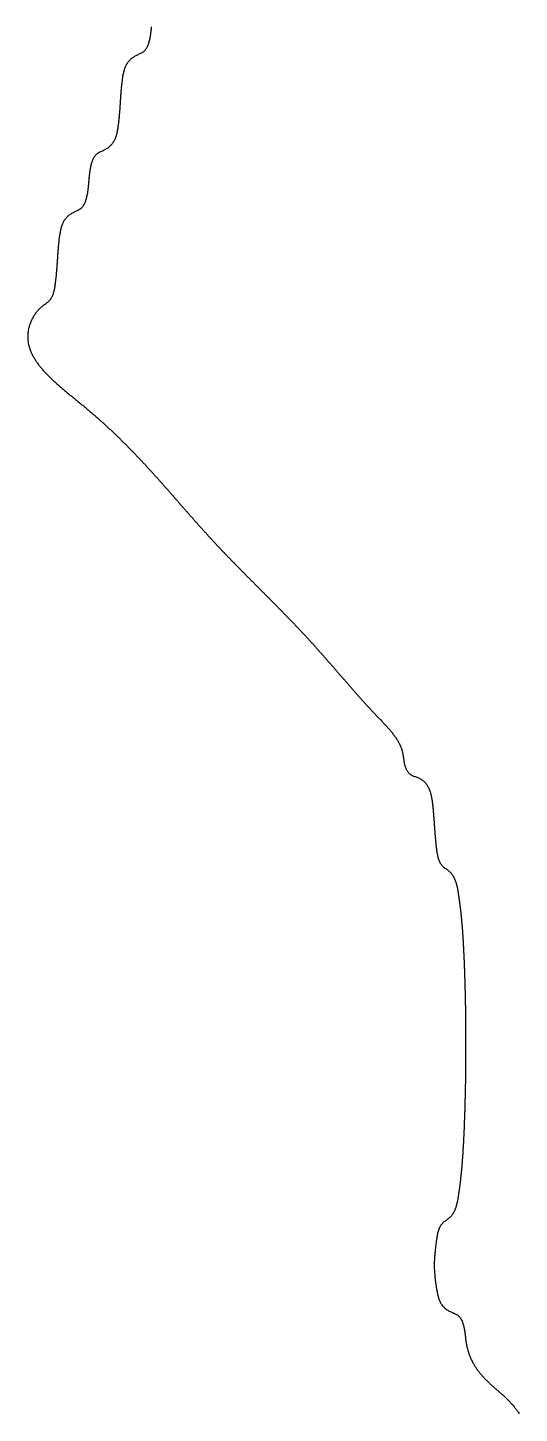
# Model space of a CAD drawing. Extents: x 40 to 225, y 4 to 261.
# Drawn here: x 154.85 to 165.89, y 194.92 to 226.06 of the extents above; entities that cross this region are included whole.
import ezdxf

# ---------------------------------------------------------------- set-up
doc = ezdxf.new("R2010")
doc.units = 0
doc.layers.get('0').update_dxf_attribs({"linetype": 'CONTINUOUS'})

msp = doc.modelspace()

# ---------------------------------------------------------------- linework, layer by layer
at = {"color": 7}
msp.add_polyline3d([(157.627, 226.074, 0), (157.625, 226.055, 0), (157.623, 226.035, 0), (157.621, 226.016, 0), (157.619, 225.997, 0), (157.617, 225.977, 0), (157.615, 225.958, 0), (157.612, 225.938, 0), (157.61, 225.919, 0), (157.607, 225.899, 0), (157.604, 225.88, 0), (157.601, 225.86, 0), (157.597, 225.84, 0), (157.593, 225.82, 0), (157.589, 225.801, 0), (157.584, 225.781, 0), (157.58, 225.761, 0), (157.574, 225.741, 0), (157.569, 225.721, 0), (157.563, 225.701, 0), (157.556, 225.682, 0), (157.549, 225.662, 0), (157.541, 225.643, 0), (157.533, 225.625, 0), (157.523, 225.607, 0), (157.514, 225.59, 0), (157.503, 225.574, 0), (157.491, 225.558, 0), (157.479, 225.544, 0), (157.466, 225.53, 0), (157.452, 225.518, 0), (157.436, 225.506, 0), (157.42, 225.496, 0), (157.404, 225.486, 0), (157.386, 225.477, 0), (157.369, 225.468, 0), (157.35, 225.459, 0), (157.332, 225.451, 0), (157.314, 225.442, 0), (157.296, 225.434, 0), (157.278, 225.424, 0), (157.26, 225.415, 0), (157.242, 225.405, 0), (157.225, 225.394, 0), (157.209, 225.383, 0), (157.193, 225.371, 0), (157.177, 225.358, 0), (157.162, 225.346, 0), (157.148, 225.332, 0), (157.134, 225.318, 0), (157.121, 225.304, 0), (157.108, 225.289, 0), (157.096, 225.274, 0), (157.085, 225.258, 0), (157.075, 225.241, 0), (157.065, 225.224, 0), (157.056, 225.207, 0), (157.048, 225.19, 0), (157.04, 225.172, 0), (157.033, 225.153, 0), (157.026, 225.135, 0), (157.02, 225.116, 0), (157.014, 225.097, 0), (157.008, 225.078, 0), (157.003, 225.058, 0), (156.999, 225.039, 0), (156.994, 225.019, 0), (156.99, 224.999, 0), (156.987, 224.979, 0), (156.983, 224.959, 0), (156.98, 224.939, 0), (156.977, 224.919, 0), (156.974, 224.898, 0), (156.971, 224.878, 0), (156.969, 224.858, 0), (156.966, 224.839, 0), (156.964, 224.819, 0), (156.961, 224.799, 0), (156.959, 224.779, 0), (156.957, 224.759, 0), (156.955, 224.739, 0), (156.953, 224.72, 0), (156.951, 224.7, 0), (156.949, 224.68, 0), (156.947, 224.661, 0), (156.945, 224.641, 0), (156.944, 224.622, 0), (156.942, 224.602, 0), (156.941, 224.583, 0), (156.939, 224.563, 0), (156.938, 224.544, 0), (156.936, 224.524, 0), (156.935, 224.505, 0), (156.934, 224.485, 0), (156.932, 224.466, 0), (156.931, 224.447, 0), (156.93, 224.427, 0), (156.929, 224.408, 0), (156.927, 224.388, 0), (156.926, 224.369, 0), (156.925, 224.35, 0), (156.924, 224.33, 0), (156.922, 224.311, 0), (156.921, 224.291, 0), (156.92, 224.272, 0), (156.918, 224.252, 0), (156.917, 224.233, 0), (156.916, 224.214, 0), (156.914, 224.194, 0), (156.913, 224.175, 0), (156.912, 224.155, 0), (156.91, 224.136, 0), (156.908, 224.116, 0), (156.907, 224.097, 0), (156.905, 224.077, 0), (156.903, 224.057, 0), (156.902, 224.038, 0), (156.9, 224.018, 0), (156.898, 223.998, 0), (156.896, 223.979, 0), (156.893, 223.959, 0), (156.891, 223.939, 0), (156.889, 223.919, 0), (156.886, 223.899, 0), (156.884, 223.879, 0), (156.881, 223.86, 0), (156.878, 223.839, 0), (156.876, 223.819, 0), (156.872, 223.799, 0), (156.869, 223.779, 0), (156.866, 223.759, 0), (156.862, 223.739, 0), (156.858, 223.719, 0), (156.854, 223.699, 0), (156.85, 223.68, 0), (156.845, 223.66, 0), (156.839, 223.641, 0), (156.834, 223.622, 0), (156.828, 223.603, 0), (156.821, 223.584, 0), (156.814, 223.566, 0), (156.806, 223.548, 0), (156.798, 223.53, 0), (156.789, 223.513, 0), (156.779, 223.496, 0), (156.769, 223.479, 0), (156.758, 223.463, 0), (156.747, 223.448, 0), (156.734, 223.433, 0), (156.721, 223.418, 0), (156.707, 223.404, 0), (156.693, 223.391, 0), (156.678, 223.378, 0), (156.663, 223.365, 0), (156.647, 223.353, 0), (156.63, 223.342, 0), (156.613, 223.331, 0), (156.596, 223.321, 0), (156.578, 223.311, 0), (156.56, 223.302, 0), (156.542, 223.293, 0), (156.524, 223.284, 0), (156.506, 223.276, 0), (156.487, 223.268, 0), (156.47, 223.259, 0), (156.452, 223.25, 0), (156.435, 223.24, 0), (156.419, 223.23, 0), (156.404, 223.218, 0), (156.389, 223.206, 0), (156.376, 223.193, 0), (156.363, 223.178, 0), (156.351, 223.163, 0), (156.341, 223.147, 0), (156.331, 223.13, 0), (156.321, 223.112, 0), (156.313, 223.094, 0), (156.305, 223.075, 0), (156.297, 223.056, 0), (156.291, 223.037, 0), (156.284, 223.017, 0), (156.279, 222.997, 0), (156.273, 222.977, 0), (156.268, 222.957, 0), (156.264, 222.937, 0), (156.26, 222.917, 0), (156.256, 222.898, 0), (156.252, 222.878, 0), (156.249, 222.858, 0), (156.246, 222.839, 0), (156.243, 222.819, 0), (156.24, 222.8, 0), (156.237, 222.78, 0), (156.235, 222.761, 0), (156.233, 222.741, 0), (156.231, 222.722, 0), (156.229, 222.702, 0), (156.227, 222.683, 0), (156.226, 222.664, 0), (156.224, 222.645, 0), (156.222, 222.625, 0), (156.221, 222.606, 0), (156.219, 222.587, 0), (156.217, 222.567, 0), (156.216, 222.548, 0), (156.214, 222.529, 0), (156.212, 222.509, 0), (156.21, 222.49, 0), (156.208, 222.471, 0), (156.206, 222.451, 0), (156.204, 222.432, 0), (156.202, 222.412, 0), (156.199, 222.393, 0), (156.196, 222.373, 0), (156.193, 222.354, 0), (156.19, 222.334, 0), (156.186, 222.314, 0), (156.182, 222.295, 0), (156.178, 222.275, 0), (156.174, 222.255, 0), (156.169, 222.235, 0), (156.164, 222.215, 0), (156.158, 222.195, 0), (156.152, 222.175, 0), (156.146, 222.156, 0), (156.138, 222.136, 0), (156.131, 222.118, 0), (156.122, 222.099, 0), (156.113, 222.081, 0), (156.103, 222.064, 0), (156.093, 222.048, 0), (156.081, 222.032, 0), (156.069, 222.017, 0), (156.056, 222.004, 0), (156.042, 221.991, 0), (156.027, 221.979, 0), (156.011, 221.969, 0), (155.994, 221.959, 0), (155.977, 221.95, 0), (155.959, 221.941, 0), (155.941, 221.932, 0), (155.923, 221.924, 0), (155.905, 221.915, 0), (155.886, 221.907, 0), (155.868, 221.898, 0), (155.85, 221.888, 0), (155.833, 221.878, 0), (155.816, 221.867, 0), (155.799, 221.856, 0), (155.783, 221.844, 0), (155.768, 221.832, 0), (155.752, 221.819, 0), (155.738, 221.806, 0), (155.724, 221.792, 0), (155.711, 221.778, 0), (155.698, 221.763, 0), (155.686, 221.747, 0), (155.675, 221.731, 0), (155.665, 221.715, 0), (155.655, 221.698, 0), (155.646, 221.681, 0), (155.637, 221.664, 0), (155.629, 221.646, 0), (155.622, 221.628, 0), (155.615, 221.609, 0), (155.609, 221.59, 0), (155.603, 221.571, 0), (155.598, 221.552, 0), (155.593, 221.532, 0), (155.588, 221.513, 0), (155.584, 221.493, 0), (155.58, 221.473, 0), (155.576, 221.453, 0), (155.572, 221.433, 0), (155.569, 221.413, 0), (155.566, 221.393, 0), (155.563, 221.373, 0), (155.56, 221.353, 0), (155.558, 221.333, 0), (155.555, 221.313, 0), (155.553, 221.293, 0), (155.55, 221.273, 0), (155.548, 221.253, 0), (155.546, 221.233, 0), (155.544, 221.213, 0), (155.542, 221.194, 0), (155.54, 221.174, 0), (155.538, 221.154, 0), (155.536, 221.135, 0), (155.535, 221.115, 0), (155.533, 221.095, 0), (155.531, 221.076, 0), (155.53, 221.056, 0), (155.528, 221.037, 0), (155.527, 221.017, 0), (155.526, 220.998, 0), (155.524, 220.979, 0), (155.523, 220.959, 0), (155.522, 220.94, 0), (155.52, 220.92, 0), (155.519, 220.901, 0), (155.518, 220.882, 0), (155.516, 220.862, 0), (155.515, 220.843, 0), (155.514, 220.824, 0), (155.512, 220.804, 0), (155.511, 220.785, 0), (155.51, 220.766, 0), (155.508, 220.747, 0), (155.507, 220.727, 0), (155.506, 220.708, 0), (155.504, 220.689, 0), (155.503, 220.669, 0), (155.501, 220.65, 0), (155.5, 220.631, 0), (155.498, 220.611, 0), (155.496, 220.592, 0), (155.495, 220.572, 0), (155.493, 220.553, 0), (155.491, 220.533, 0), (155.489, 220.514, 0), (155.488, 220.494, 0), (155.486, 220.474, 0), (155.484, 220.454, 0), (155.482, 220.435, 0), (155.479, 220.415, 0), (155.477, 220.395, 0), (155.475, 220.375, 0), (155.472, 220.354, 0), (155.47, 220.334, 0), (155.467, 220.314, 0), (155.465, 220.293, 0), (155.462, 220.273, 0), (155.459, 220.252, 0), (155.456, 220.232, 0), (155.453, 220.211, 0), (155.449, 220.191, 0), (155.445, 220.171, 0), (155.441, 220.151, 0), (155.436, 220.131, 0), (155.431, 220.111, 0), (155.426, 220.092, 0), (155.42, 220.073, 0), (155.413, 220.054, 0), (155.406, 220.036, 0), (155.398, 220.018, 0), (155.39, 220, 0), (155.381, 219.984, 0), (155.371, 219.967, 0), (155.36, 219.951, 0), (155.349, 219.936, 0), (155.336, 219.922, 0), (155.323, 219.908, 0), (155.309, 219.895, 0), (155.295, 219.882, 0), (155.28, 219.87, 0), (155.264, 219.858, 0), (155.248, 219.846, 0), (155.232, 219.834, 0), (155.216, 219.822, 0), (155.2, 219.81, 0), (155.184, 219.798, 0), (155.168, 219.786, 0), (155.153, 219.773, 0), (155.137, 219.759, 0), (155.122, 219.745, 0), (155.108, 219.731, 0), (155.094, 219.717, 0), (155.08, 219.702, 0), (155.067, 219.686, 0), (155.054, 219.671, 0), (155.041, 219.655, 0), (155.029, 219.638, 0), (155.017, 219.622, 0), (155.005, 219.605, 0), (154.994, 219.588, 0), (154.983, 219.571, 0), (154.973, 219.553, 0), (154.963, 219.535, 0), (154.954, 219.517, 0), (154.945, 219.499, 0), (154.936, 219.481, 0), (154.928, 219.462, 0), (154.92, 219.444, 0), (154.912, 219.425, 0), (154.905, 219.407, 0), (154.898, 219.388, 0), (154.892, 219.369, 0), (154.886, 219.35, 0), (154.881, 219.331, 0), (154.876, 219.312, 0), (154.872, 219.294, 0), (154.868, 219.275, 0), (154.864, 219.256, 0), (154.861, 219.237, 0), (154.858, 219.219, 0), (154.856, 219.2, 0), (154.854, 219.182, 0), (154.853, 219.163, 0), (154.852, 219.145, 0), (154.851, 219.127, 0), (154.851, 219.109, 0), (154.851, 219.091, 0), (154.852, 219.073, 0), (154.853, 219.055, 0), (154.855, 219.037, 0), (154.857, 219.019, 0), (154.859, 219.001, 0), (154.861, 218.984, 0), (154.864, 218.966, 0), (154.868, 218.949, 0), (154.872, 218.931, 0), (154.876, 218.914, 0), (154.88, 218.896, 0), (154.885, 218.879, 0), (154.89, 218.862, 0), (154.896, 218.845, 0), (154.902, 218.828, 0), (154.908, 218.811, 0), (154.915, 218.794, 0), (154.921, 218.777, 0), (154.929, 218.76, 0), (154.936, 218.743, 0), (154.944, 218.726, 0), (154.952, 218.71, 0), (154.961, 218.693, 0), (154.969, 218.677, 0), (154.978, 218.66, 0), (154.988, 218.644, 0), (154.997, 218.627, 0), (155.007, 218.611, 0), (155.017, 218.595, 0), (155.028, 218.578, 0), (155.038, 218.562, 0), (155.049, 218.546, 0), (155.06, 218.53, 0), (155.072, 218.514, 0), (155.083, 218.498, 0), (155.095, 218.482, 0), (155.108, 218.466, 0), (155.12, 218.45, 0), (155.133, 218.434, 0), (155.145, 218.419, 0), (155.158, 218.403, 0), (155.172, 218.387, 0), (155.185, 218.372, 0), (155.199, 218.356, 0), (155.213, 218.34, 0), (155.227, 218.325, 0), (155.241, 218.309, 0), (155.255, 218.294, 0), (155.27, 218.279, 0), (155.285, 218.263, 0), (155.3, 218.248, 0), (155.315, 218.233, 0), (155.33, 218.217, 0), (155.345, 218.202, 0), (155.361, 218.187, 0), (155.377, 218.172, 0), (155.393, 218.157, 0), (155.409, 218.141, 0), (155.425, 218.126, 0), (155.441, 218.111, 0), (155.457, 218.096, 0), (155.474, 218.081, 0), (155.49, 218.066, 0), (155.507, 218.051, 0), (155.524, 218.037, 0), (155.541, 218.022, 0), (155.558, 218.007, 0), (155.575, 217.992, 0), (155.592, 217.977, 0), (155.609, 217.962, 0), (155.626, 217.948, 0), (155.644, 217.933, 0), (155.661, 217.918, 0), (155.679, 217.904, 0), (155.696, 217.889, 0), (155.714, 217.874, 0), (155.731, 217.86, 0), (155.749, 217.845, 0), (155.767, 217.83, 0), (155.785, 217.816, 0), (155.802, 217.801, 0), (155.82, 217.787, 0), (155.838, 217.772, 0), (155.856, 217.758, 0), (155.873, 217.743, 0), (155.891, 217.729, 0), (155.909, 217.714, 0), (155.927, 217.7, 0), (155.945, 217.685, 0), (155.962, 217.671, 0), (155.98, 217.656, 0), (155.998, 217.642, 0), (156.016, 217.627, 0), (156.033, 217.613, 0), (156.051, 217.598, 0), (156.068, 217.584, 0), (156.086, 217.57, 0), (156.103, 217.555, 0), (156.121, 217.541, 0), (156.138, 217.526, 0), (156.155, 217.512, 0), (156.172, 217.497, 0), (156.189, 217.483, 0), (156.207, 217.469, 0), (156.224, 217.454, 0), (156.24, 217.44, 0), (156.257, 217.425, 0), (156.274, 217.411, 0), (156.291, 217.397, 0), (156.308, 217.382, 0), (156.324, 217.368, 0), (156.341, 217.353, 0), (156.357, 217.339, 0), (156.374, 217.325, 0), (156.39, 217.31, 0), (156.407, 217.296, 0), (156.423, 217.281, 0), (156.439, 217.267, 0), (156.455, 217.253, 0), (156.471, 217.238, 0), (156.487, 217.224, 0), (156.503, 217.21, 0), (156.519, 217.195, 0), (156.535, 217.181, 0), (156.551, 217.166, 0), (156.567, 217.152, 0), (156.583, 217.138, 0), (156.598, 217.123, 0), (156.614, 217.109, 0), (156.63, 217.095, 0), (156.645, 217.08, 0), (156.661, 217.066, 0), (156.676, 217.052, 0), (156.691, 217.037, 0), (156.707, 217.023, 0), (156.722, 217.009, 0), (156.737, 216.994, 0), (156.752, 216.98, 0), (156.767, 216.965, 0), (156.783, 216.951, 0), (156.798, 216.937, 0), (156.813, 216.922, 0), (156.827, 216.908, 0), (156.842, 216.894, 0), (156.857, 216.879, 0), (156.872, 216.865, 0), (156.887, 216.851, 0), (156.902, 216.836, 0), (156.916, 216.822, 0), (156.931, 216.808, 0), (156.945, 216.794, 0), (156.96, 216.779, 0), (156.974, 216.765, 0), (156.989, 216.751, 0), (157.003, 216.736, 0), (157.018, 216.722, 0), (157.032, 216.708, 0), (157.046, 216.693, 0), (157.061, 216.679, 0), (157.075, 216.665, 0), (157.089, 216.65, 0), (157.103, 216.636, 0), (157.117, 216.622, 0), (157.131, 216.608, 0), (157.145, 216.593, 0), (157.159, 216.579, 0), (157.173, 216.565, 0), (157.187, 216.55, 0), (157.201, 216.536, 0), (157.215, 216.522, 0), (157.229, 216.508, 0), (157.242, 216.493, 0), (157.256, 216.479, 0), (157.27, 216.465, 0), (157.284, 216.45, 0), (157.297, 216.436, 0), (157.311, 216.422, 0), (157.324, 216.408, 0), (157.338, 216.393, 0), (157.351, 216.379, 0), (157.365, 216.365, 0), (157.378, 216.351, 0), (157.392, 216.336, 0), (157.405, 216.322, 0), (157.418, 216.308, 0), (157.432, 216.294, 0), (157.445, 216.279, 0), (157.458, 216.265, 0), (157.472, 216.251, 0), (157.485, 216.237, 0), (157.498, 216.222, 0), (157.511, 216.208, 0), (157.524, 216.194, 0), (157.537, 216.18, 0), (157.551, 216.165, 0), (157.564, 216.151, 0), (157.577, 216.137, 0), (157.59, 216.123, 0), (157.603, 216.108, 0), (157.616, 216.094, 0), (157.629, 216.08, 0), (157.642, 216.066, 0), (157.654, 216.052, 0), (157.667, 216.037, 0), (157.68, 216.023, 0), (157.693, 216.009, 0), (157.706, 215.995, 0), (157.719, 215.98, 0), (157.731, 215.966, 0), (157.744, 215.952, 0), (157.757, 215.938, 0), (157.77, 215.924, 0), (157.782, 215.909, 0), (157.795, 215.895, 0), (157.808, 215.881, 0), (157.82, 215.867, 0), (157.833, 215.853, 0), (157.846, 215.838, 0), (157.858, 215.824, 0), (157.871, 215.81, 0), (157.883, 215.796, 0), (157.896, 215.782, 0), (157.909, 215.767, 0), (157.921, 215.753, 0), (157.934, 215.739, 0), (157.946, 215.725, 0), (157.959, 215.711, 0), (157.971, 215.697, 0), (157.984, 215.682, 0), (157.996, 215.668, 0), (158.009, 215.654, 0), (158.021, 215.64, 0), (158.033, 215.626, 0), (158.046, 215.611, 0), (158.058, 215.597, 0), (158.071, 215.583, 0), (158.083, 215.569, 0), (158.096, 215.555, 0), (158.108, 215.541, 0), (158.12, 215.527, 0), (158.133, 215.512, 0), (158.145, 215.498, 0), (158.157, 215.484, 0), (158.17, 215.47, 0), (158.182, 215.456, 0), (158.195, 215.442, 0), (158.207, 215.427, 0), (158.219, 215.413, 0), (158.232, 215.399, 0), (158.244, 215.385, 0), (158.256, 215.371, 0), (158.269, 215.357, 0), (158.281, 215.343, 0), (158.293, 215.328, 0), (158.306, 215.314, 0), (158.318, 215.3, 0), (158.33, 215.286, 0), (158.343, 215.272, 0), (158.355, 215.258, 0), (158.367, 215.244, 0), (158.38, 215.23, 0), (158.392, 215.215, 0), (158.404, 215.201, 0), (158.417, 215.187, 0), (158.429, 215.173, 0), (158.442, 215.159, 0), (158.454, 215.145, 0), (158.466, 215.131, 0), (158.479, 215.117, 0), (158.491, 215.102, 0), (158.503, 215.088, 0), (158.516, 215.074, 0), (158.528, 215.06, 0), (158.541, 215.046, 0), (158.553, 215.032, 0), (158.565, 215.018, 0), (158.578, 215.004, 0), (158.59, 214.99, 0), (158.603, 214.976, 0), (158.615, 214.961, 0), (158.628, 214.947, 0), (158.64, 214.933, 0), (158.653, 214.919, 0), (158.665, 214.905, 0), (158.678, 214.891, 0), (158.69, 214.877, 0), (158.703, 214.863, 0), (158.715, 214.849, 0), (158.728, 214.835, 0), (158.741, 214.821, 0), (158.753, 214.807, 0), (158.766, 214.792, 0), (158.778, 214.778, 0), (158.791, 214.764, 0), (158.804, 214.75, 0), (158.816, 214.736, 0), (158.829, 214.722, 0), (158.842, 214.708, 0), (158.855, 214.694, 0), (158.867, 214.68, 0), (158.88, 214.666, 0), (158.893, 214.652, 0), (158.906, 214.638, 0), (158.918, 214.624, 0), (158.931, 214.61, 0), (158.944, 214.596, 0), (158.957, 214.581, 0), (158.97, 214.567, 0), (158.983, 214.553, 0), (158.996, 214.539, 0), (159.009, 214.525, 0), (159.022, 214.511, 0), (159.035, 214.497, 0), (159.048, 214.483, 0), (159.061, 214.469, 0), (159.074, 214.455, 0), (159.087, 214.441, 0), (159.1, 214.427, 0), (159.114, 214.413, 0), (159.127, 214.399, 0), (159.14, 214.385, 0), (159.153, 214.371, 0), (159.166, 214.357, 0), (159.18, 214.343, 0), (159.193, 214.329, 0), (159.206, 214.315, 0), (159.22, 214.301, 0), (159.233, 214.287, 0), (159.246, 214.273, 0), (159.26, 214.259, 0), (159.273, 214.245, 0), (159.287, 214.23, 0), (159.3, 214.216, 0), (159.314, 214.202, 0), (159.327, 214.188, 0), (159.341, 214.174, 0), (159.354, 214.16, 0), (159.368, 214.146, 0), (159.381, 214.132, 0), (159.395, 214.118, 0), (159.408, 214.104, 0), (159.422, 214.09, 0), (159.436, 214.076, 0), (159.449, 214.062, 0), (159.463, 214.048, 0), (159.477, 214.034, 0), (159.49, 214.02, 0), (159.504, 214.006, 0), (159.518, 213.992, 0), (159.531, 213.978, 0), (159.545, 213.964, 0), (159.559, 213.95, 0), (159.573, 213.936, 0), (159.586, 213.922, 0), (159.6, 213.908, 0), (159.614, 213.894, 0), (159.628, 213.88, 0), (159.642, 213.866, 0), (159.656, 213.852, 0), (159.669, 213.838, 0), (159.683, 213.824, 0), (159.697, 213.81, 0), (159.711, 213.796, 0), (159.725, 213.782, 0), (159.739, 213.768, 0), (159.753, 213.754, 0), (159.767, 213.74, 0), (159.78, 213.726, 0), (159.794, 213.711, 0), (159.808, 213.697, 0), (159.822, 213.683, 0), (159.836, 213.669, 0), (159.85, 213.655, 0), (159.864, 213.641, 0), (159.878, 213.627, 0), (159.892, 213.613, 0), (159.906, 213.599, 0), (159.92, 213.585, 0), (159.934, 213.571, 0), (159.948, 213.557, 0), (159.962, 213.543, 0), (159.976, 213.529, 0), (159.99, 213.515, 0), (160.004, 213.501, 0), (160.018, 213.487, 0), (160.032, 213.473, 0), (160.046, 213.459, 0), (160.06, 213.444, 0), (160.074, 213.43, 0), (160.088, 213.416, 0), (160.102, 213.402, 0), (160.116, 213.388, 0), (160.13, 213.374, 0), (160.144, 213.36, 0), (160.158, 213.346, 0), (160.172, 213.332, 0), (160.186, 213.318, 0), (160.2, 213.304, 0), (160.214, 213.29, 0), (160.228, 213.275, 0), (160.242, 213.261, 0), (160.256, 213.247, 0), (160.27, 213.233, 0), (160.284, 213.219, 0), (160.298, 213.205, 0), (160.312, 213.191, 0), (160.326, 213.177, 0), (160.34, 213.163, 0), (160.354, 213.148, 0), (160.368, 213.134, 0), (160.382, 213.12, 0), (160.396, 213.106, 0), (160.41, 213.092, 0), (160.424, 213.078, 0), (160.438, 213.064, 0), (160.452, 213.049, 0), (160.466, 213.035, 0), (160.48, 213.021, 0), (160.494, 213.007, 0), (160.508, 212.993, 0), (160.522, 212.979, 0), (160.536, 212.964, 0), (160.55, 212.95, 0), (160.564, 212.936, 0), (160.577, 212.922, 0), (160.591, 212.908, 0), (160.605, 212.894, 0), (160.619, 212.879, 0), (160.633, 212.865, 0), (160.647, 212.851, 0), (160.661, 212.837, 0), (160.674, 212.822, 0), (160.688, 212.808, 0), (160.702, 212.794, 0), (160.716, 212.78, 0), (160.73, 212.766, 0), (160.743, 212.751, 0), (160.757, 212.737, 0), (160.771, 212.723, 0), (160.784, 212.709, 0), (160.798, 212.694, 0), (160.812, 212.68, 0), (160.826, 212.666, 0), (160.839, 212.652, 0), (160.853, 212.637, 0), (160.866, 212.623, 0), (160.88, 212.609, 0), (160.894, 212.594, 0), (160.907, 212.58, 0), (160.921, 212.566, 0), (160.934, 212.552, 0), (160.948, 212.537, 0), (160.961, 212.523, 0), (160.975, 212.509, 0), (160.988, 212.494, 0), (161.002, 212.48, 0), (161.015, 212.466, 0), (161.029, 212.451, 0), (161.042, 212.437, 0), (161.055, 212.423, 0), (161.069, 212.408, 0), (161.082, 212.394, 0), (161.095, 212.379, 0), (161.109, 212.365, 0), (161.122, 212.351, 0), (161.135, 212.336, 0), (161.148, 212.322, 0), (161.162, 212.308, 0), (161.175, 212.293, 0), (161.188, 212.279, 0), (161.201, 212.264, 0), (161.214, 212.25, 0), (161.227, 212.235, 0), (161.24, 212.221, 0), (161.254, 212.207, 0), (161.267, 212.192, 0), (161.28, 212.178, 0), (161.293, 212.163, 0), (161.306, 212.149, 0), (161.319, 212.134, 0), (161.332, 212.12, 0), (161.344, 212.105, 0), (161.357, 212.091, 0), (161.37, 212.076, 0), (161.383, 212.062, 0), (161.396, 212.047, 0), (161.409, 212.033, 0), (161.422, 212.018, 0), (161.435, 212.004, 0), (161.447, 211.989, 0), (161.46, 211.975, 0), (161.473, 211.96, 0), (161.486, 211.946, 0), (161.499, 211.931, 0), (161.511, 211.916, 0), (161.524, 211.902, 0), (161.537, 211.887, 0), (161.55, 211.873, 0), (161.562, 211.858, 0), (161.575, 211.844, 0), (161.588, 211.829, 0), (161.601, 211.814, 0), (161.613, 211.8, 0), (161.626, 211.785, 0), (161.639, 211.771, 0), (161.652, 211.756, 0), (161.664, 211.741, 0), (161.677, 211.727, 0), (161.69, 211.712, 0), (161.702, 211.697, 0), (161.715, 211.683, 0), (161.728, 211.668, 0), (161.741, 211.653, 0), (161.753, 211.639, 0), (161.766, 211.624, 0), (161.779, 211.61, 0), (161.791, 211.595, 0), (161.804, 211.58, 0), (161.817, 211.565, 0), (161.83, 211.551, 0), (161.842, 211.536, 0), (161.855, 211.521, 0), (161.868, 211.507, 0), (161.881, 211.492, 0), (161.893, 211.477, 0), (161.906, 211.463, 0), (161.919, 211.448, 0), (161.932, 211.433, 0), (161.945, 211.418, 0), (161.957, 211.404, 0), (161.97, 211.389, 0), (161.983, 211.374, 0), (161.996, 211.359, 0), (162.009, 211.345, 0), (162.022, 211.33, 0), (162.035, 211.315, 0), (162.047, 211.3, 0), (162.06, 211.286, 0), (162.073, 211.271, 0), (162.086, 211.256, 0), (162.099, 211.241, 0), (162.112, 211.227, 0), (162.125, 211.212, 0), (162.138, 211.197, 0), (162.151, 211.182, 0), (162.164, 211.167, 0), (162.177, 211.153, 0), (162.19, 211.138, 0), (162.204, 211.123, 0), (162.217, 211.108, 0), (162.23, 211.093, 0), (162.243, 211.078, 0), (162.256, 211.064, 0), (162.27, 211.049, 0), (162.283, 211.034, 0), (162.296, 211.019, 0), (162.309, 211.004, 0), (162.323, 210.989, 0), (162.336, 210.975, 0), (162.349, 210.96, 0), (162.363, 210.945, 0), (162.376, 210.93, 0), (162.39, 210.915, 0), (162.403, 210.9, 0), (162.417, 210.885, 0), (162.43, 210.871, 0), (162.444, 210.856, 0), (162.458, 210.841, 0), (162.471, 210.826, 0), (162.485, 210.811, 0), (162.499, 210.796, 0), (162.512, 210.781, 0), (162.526, 210.766, 0), (162.54, 210.751, 0), (162.554, 210.737, 0), (162.568, 210.722, 0), (162.582, 210.707, 0), (162.596, 210.692, 0), (162.61, 210.677, 0), (162.624, 210.662, 0), (162.638, 210.647, 0), (162.652, 210.632, 0), (162.666, 210.617, 0), (162.68, 210.602, 0), (162.694, 210.587, 0), (162.709, 210.572, 0), (162.723, 210.557, 0), (162.737, 210.542, 0), (162.752, 210.527, 0), (162.766, 210.513, 0), (162.78, 210.498, 0), (162.795, 210.482, 0), (162.809, 210.467, 0), (162.823, 210.452, 0), (162.837, 210.437, 0), (162.852, 210.422, 0), (162.866, 210.407, 0), (162.88, 210.392, 0), (162.894, 210.377, 0), (162.908, 210.361, 0), (162.921, 210.346, 0), (162.935, 210.331, 0), (162.949, 210.315, 0), (162.962, 210.3, 0), (162.975, 210.284, 0), (162.989, 210.269, 0), (163.002, 210.253, 0), (163.015, 210.237, 0), (163.027, 210.222, 0), (163.04, 210.206, 0), (163.052, 210.19, 0), (163.064, 210.174, 0), (163.076, 210.158, 0), (163.088, 210.142, 0), (163.099, 210.126, 0), (163.11, 210.109, 0), (163.121, 210.093, 0), (163.132, 210.076, 0), (163.142, 210.06, 0), (163.153, 210.043, 0), (163.163, 210.026, 0), (163.172, 210.01, 0), (163.181, 209.993, 0), (163.19, 209.976, 0), (163.199, 209.958, 0), (163.207, 209.941, 0), (163.215, 209.924, 0), (163.223, 209.906, 0), (163.23, 209.888, 0), (163.237, 209.871, 0), (163.244, 209.853, 0), (163.25, 209.835, 0), (163.256, 209.817, 0), (163.261, 209.798, 0), (163.266, 209.78, 0), (163.271, 209.761, 0), (163.275, 209.743, 0), (163.278, 209.724, 0), (163.282, 209.705, 0), (163.285, 209.686, 0), (163.287, 209.666, 0), (163.29, 209.647, 0), (163.293, 209.628, 0), (163.295, 209.608, 0), (163.298, 209.589, 0), (163.301, 209.569, 0), (163.304, 209.55, 0), (163.308, 209.53, 0), (163.312, 209.51, 0), (163.317, 209.491, 0), (163.322, 209.471, 0), (163.328, 209.452, 0), (163.335, 209.433, 0), (163.343, 209.413, 0), (163.351, 209.395, 0), (163.361, 209.376, 0), (163.371, 209.359, 0), (163.382, 209.342, 0), (163.394, 209.326, 0), (163.406, 209.311, 0), (163.42, 209.297, 0), (163.434, 209.284, 0), (163.45, 209.272, 0), (163.466, 209.262, 0), (163.483, 209.253, 0), (163.501, 209.245, 0), (163.519, 209.238, 0), (163.537, 209.231, 0), (163.556, 209.224, 0), (163.575, 209.218, 0), (163.594, 209.211, 0), (163.613, 209.204, 0), (163.631, 209.196, 0), (163.649, 209.187, 0), (163.667, 209.178, 0), (163.684, 209.167, 0), (163.701, 209.156, 0), (163.717, 209.144, 0), (163.732, 209.132, 0), (163.747, 209.119, 0), (163.761, 209.105, 0), (163.775, 209.09, 0), (163.788, 209.076, 0), (163.8, 209.06, 0), (163.812, 209.044, 0), (163.823, 209.028, 0), (163.833, 209.011, 0), (163.843, 208.994, 0), (163.852, 208.977, 0), (163.86, 208.959, 0), (163.868, 208.941, 0), (163.875, 208.923, 0), (163.882, 208.904, 0), (163.888, 208.885, 0), (163.894, 208.866, 0), (163.899, 208.847, 0), (163.904, 208.828, 0), (163.909, 208.808, 0), (163.913, 208.789, 0), (163.917, 208.769, 0), (163.921, 208.749, 0), (163.924, 208.729, 0), (163.928, 208.709, 0), (163.931, 208.689, 0), (163.934, 208.669, 0), (163.936, 208.649, 0), (163.939, 208.629, 0), (163.942, 208.609, 0), (163.944, 208.59, 0), (163.946, 208.57, 0), (163.949, 208.55, 0), (163.951, 208.53, 0), (163.953, 208.51, 0), (163.955, 208.491, 0), (163.957, 208.471, 0), (163.958, 208.451, 0), (163.96, 208.432, 0), (163.962, 208.412, 0), (163.963, 208.392, 0), (163.965, 208.373, 0), (163.967, 208.353, 0), (163.968, 208.334, 0), (163.969, 208.314, 0), (163.971, 208.295, 0), (163.972, 208.275, 0), (163.974, 208.256, 0), (163.975, 208.236, 0), (163.976, 208.217, 0), (163.977, 208.198, 0), (163.979, 208.178, 0), (163.98, 208.159, 0), (163.981, 208.14, 0), (163.983, 208.12, 0), (163.984, 208.101, 0), (163.985, 208.082, 0), (163.987, 208.062, 0), (163.988, 208.043, 0), (163.99, 208.024, 0), (163.991, 208.005, 0), (163.993, 207.985, 0), (163.994, 207.966, 0), (163.996, 207.947, 0), (163.997, 207.927, 0), (163.999, 207.908, 0), (164.001, 207.888, 0), (164.002, 207.869, 0), (164.004, 207.849, 0), (164.006, 207.83, 0), (164.008, 207.81, 0), (164.01, 207.791, 0), (164.012, 207.771, 0), (164.014, 207.751, 0), (164.016, 207.731, 0), (164.018, 207.711, 0), (164.02, 207.691, 0), (164.022, 207.671, 0), (164.024, 207.651, 0), (164.027, 207.631, 0), (164.029, 207.61, 0), (164.032, 207.59, 0), (164.034, 207.569, 0), (164.037, 207.549, 0), (164.04, 207.528, 0), (164.043, 207.508, 0), (164.047, 207.487, 0), (164.051, 207.467, 0), (164.055, 207.447, 0), (164.059, 207.427, 0), (164.064, 207.407, 0), (164.07, 207.388, 0), (164.076, 207.369, 0), (164.083, 207.35, 0), (164.09, 207.332, 0), (164.098, 207.314, 0), (164.106, 207.297, 0), (164.116, 207.28, 0), (164.126, 207.264, 0), (164.137, 207.249, 0), (164.149, 207.234, 0), (164.162, 207.22, 0), (164.176, 207.206, 0), (164.191, 207.193, 0), (164.206, 207.181, 0), (164.222, 207.168, 0), (164.238, 207.157, 0), (164.254, 207.145, 0), (164.27, 207.133, 0), (164.286, 207.121, 0), (164.301, 207.109, 0), (164.317, 207.096, 0), (164.331, 207.083, 0), (164.345, 207.07, 0), (164.358, 207.056, 0), (164.371, 207.041, 0), (164.382, 207.026, 0), (164.393, 207.01, 0), (164.404, 206.994, 0), (164.414, 206.977, 0), (164.423, 206.96, 0), (164.432, 206.943, 0), (164.44, 206.925, 0), (164.447, 206.907, 0), (164.454, 206.888, 0), (164.461, 206.87, 0), (164.467, 206.85, 0), (164.473, 206.831, 0), (164.479, 206.811, 0), (164.484, 206.792, 0), (164.489, 206.772, 0), (164.493, 206.751, 0), (164.497, 206.731, 0), (164.501, 206.711, 0), (164.505, 206.69, 0), (164.509, 206.67, 0), (164.512, 206.649, 0), (164.516, 206.628, 0), (164.519, 206.608, 0), (164.522, 206.587, 0), (164.525, 206.567, 0), (164.528, 206.546, 0), (164.532, 206.526, 0), (164.534, 206.505, 0), (164.537, 206.485, 0), (164.54, 206.465, 0), (164.543, 206.445, 0), (164.546, 206.424, 0), (164.549, 206.404, 0), (164.551, 206.384, 0), (164.554, 206.364, 0), (164.556, 206.344, 0), (164.559, 206.324, 0), (164.561, 206.304, 0), (164.564, 206.284, 0), (164.566, 206.264, 0), (164.569, 206.244, 0), (164.571, 206.224, 0), (164.573, 206.204, 0), (164.575, 206.185, 0), (164.577, 206.165, 0), (164.58, 206.145, 0), (164.582, 206.125, 0), (164.584, 206.106, 0), (164.586, 206.086, 0), (164.588, 206.066, 0), (164.589, 206.047, 0), (164.591, 206.027, 0), (164.593, 206.008, 0), (164.595, 205.988, 0), (164.597, 205.969, 0), (164.599, 205.949, 0), (164.6, 205.93, 0), (164.602, 205.91, 0), (164.603, 205.891, 0), (164.605, 205.871, 0), (164.607, 205.852, 0), (164.608, 205.833, 0), (164.61, 205.813, 0), (164.611, 205.794, 0), (164.613, 205.774, 0), (164.614, 205.755, 0), (164.615, 205.736, 0), (164.617, 205.716, 0), (164.618, 205.697, 0), (164.619, 205.678, 0), (164.621, 205.659, 0), (164.622, 205.639, 0), (164.623, 205.62, 0), (164.624, 205.601, 0), (164.626, 205.582, 0), (164.627, 205.562, 0), (164.628, 205.543, 0), (164.629, 205.524, 0), (164.63, 205.505, 0), (164.631, 205.485, 0), (164.632, 205.466, 0), (164.633, 205.447, 0), (164.634, 205.427, 0), (164.635, 205.408, 0), (164.636, 205.389, 0), (164.637, 205.37, 0), (164.638, 205.35, 0), (164.639, 205.331, 0), (164.64, 205.312, 0), (164.641, 205.293, 0), (164.642, 205.273, 0), (164.643, 205.254, 0), (164.644, 205.235, 0), (164.645, 205.215, 0), (164.646, 205.196, 0), (164.646, 205.177, 0), (164.647, 205.157, 0), (164.648, 205.138, 0), (164.649, 205.119, 0), (164.65, 205.099, 0), (164.651, 205.08, 0), (164.651, 205.06, 0), (164.652, 205.041, 0), (164.653, 205.021, 0), (164.654, 205.002, 0), (164.655, 204.983, 0), (164.655, 204.963, 0), (164.656, 204.944, 0), (164.657, 204.924, 0), (164.658, 204.905, 0), (164.658, 204.885, 0), (164.659, 204.866, 0), (164.66, 204.846, 0), (164.66, 204.827, 0), (164.661, 204.807, 0), (164.662, 204.788, 0), (164.662, 204.768, 0), (164.663, 204.748, 0), (164.664, 204.729, 0), (164.664, 204.709, 0), (164.665, 204.69, 0), (164.666, 204.67, 0), (164.666, 204.651, 0), (164.667, 204.631, 0), (164.667, 204.611, 0), (164.668, 204.592, 0), (164.668, 204.572, 0), (164.669, 204.552, 0), (164.67, 204.533, 0), (164.67, 204.513, 0), (164.671, 204.493, 0), (164.671, 204.474, 0), (164.672, 204.454, 0), (164.672, 204.434, 0), (164.673, 204.415, 0), (164.673, 204.395, 0), (164.674, 204.375, 0), (164.674, 204.356, 0), (164.675, 204.336, 0), (164.675, 204.316, 0), (164.675, 204.297, 0), (164.676, 204.277, 0), (164.676, 204.257, 0), (164.677, 204.237, 0), (164.677, 204.218, 0), (164.677, 204.198, 0), (164.678, 204.178, 0), (164.678, 204.158, 0), (164.679, 204.139, 0), (164.679, 204.119, 0), (164.679, 204.099, 0), (164.68, 204.079, 0), (164.68, 204.06, 0), (164.68, 204.04, 0), (164.681, 204.02, 0), (164.681, 204, 0), (164.681, 203.98, 0), (164.682, 203.961, 0), (164.682, 203.941, 0), (164.682, 203.921, 0), (164.682, 203.901, 0), (164.683, 203.881, 0), (164.683, 203.862, 0), (164.683, 203.842, 0), (164.683, 203.822, 0), (164.684, 203.802, 0), (164.684, 203.782, 0), (164.684, 203.762, 0), (164.684, 203.743, 0), (164.684, 203.723, 0), (164.685, 203.703, 0), (164.685, 203.683, 0), (164.685, 203.663, 0), (164.685, 203.643, 0), (164.685, 203.624, 0), (164.686, 203.604, 0), (164.686, 203.584, 0), (164.686, 203.564, 0), (164.686, 203.544, 0), (164.686, 203.524, 0), (164.686, 203.504, 0), (164.686, 203.485, 0), (164.686, 203.465, 0), (164.686, 203.445, 0), (164.687, 203.425, 0), (164.687, 203.405, 0), (164.687, 203.385, 0), (164.687, 203.365, 0), (164.687, 203.345, 0), (164.687, 203.326, 0), (164.687, 203.306, 0), (164.687, 203.286, 0), (164.687, 203.266, 0), (164.687, 203.246, 0), (164.687, 203.226, 0), (164.687, 203.206, 0), (164.687, 203.186, 0), (164.687, 203.167, 0), (164.687, 203.147, 0), (164.687, 203.127, 0), (164.687, 203.107, 0), (164.687, 203.087, 0), (164.687, 203.067, 0), (164.687, 203.047, 0), (164.687, 203.027, 0), (164.687, 203.008, 0), (164.687, 202.988, 0), (164.687, 202.968, 0), (164.686, 202.948, 0), (164.686, 202.928, 0), (164.686, 202.908, 0), (164.686, 202.888, 0), (164.686, 202.869, 0), (164.686, 202.849, 0), (164.686, 202.829, 0), (164.686, 202.809, 0), (164.685, 202.789, 0), (164.685, 202.769, 0), (164.685, 202.749, 0), (164.685, 202.73, 0), (164.685, 202.71, 0), (164.685, 202.69, 0), (164.684, 202.67, 0), (164.684, 202.65, 0), (164.684, 202.63, 0), (164.684, 202.611, 0), (164.684, 202.591, 0), (164.683, 202.571, 0), (164.683, 202.551, 0), (164.683, 202.531, 0), (164.683, 202.511, 0), (164.682, 202.492, 0), (164.682, 202.472, 0), (164.682, 202.452, 0), (164.681, 202.432, 0), (164.681, 202.412, 0), (164.681, 202.393, 0), (164.681, 202.373, 0), (164.68, 202.353, 0), (164.68, 202.333, 0), (164.68, 202.313, 0), (164.679, 202.294, 0), (164.679, 202.274, 0), (164.679, 202.254, 0), (164.678, 202.234, 0), (164.678, 202.215, 0), (164.677, 202.195, 0), (164.677, 202.175, 0), (164.677, 202.155, 0), (164.676, 202.136, 0), (164.676, 202.116, 0), (164.675, 202.096, 0), (164.675, 202.077, 0), (164.674, 202.057, 0), (164.674, 202.037, 0), (164.673, 202.017, 0), (164.673, 201.998, 0), (164.672, 201.978, 0), (164.672, 201.958, 0), (164.671, 201.939, 0), (164.671, 201.919, 0), (164.67, 201.899, 0), (164.67, 201.88, 0), (164.669, 201.86, 0), (164.669, 201.84, 0), (164.668, 201.821, 0), (164.668, 201.801, 0), (164.667, 201.782, 0), (164.667, 201.762, 0), (164.666, 201.742, 0), (164.665, 201.723, 0), (164.665, 201.703, 0), (164.664, 201.684, 0), (164.663, 201.664, 0), (164.663, 201.645, 0), (164.662, 201.625, 0), (164.661, 201.605, 0), (164.661, 201.586, 0), (164.66, 201.566, 0), (164.659, 201.547, 0), (164.659, 201.527, 0), (164.658, 201.508, 0), (164.657, 201.488, 0), (164.657, 201.469, 0), (164.656, 201.449, 0), (164.655, 201.43, 0), (164.654, 201.41, 0), (164.654, 201.391, 0), (164.653, 201.372, 0), (164.652, 201.352, 0), (164.651, 201.333, 0), (164.65, 201.313, 0), (164.65, 201.294, 0), (164.649, 201.274, 0), (164.648, 201.255, 0), (164.647, 201.236, 0), (164.646, 201.216, 0), (164.645, 201.197, 0), (164.644, 201.178, 0), (164.644, 201.158, 0), (164.643, 201.139, 0), (164.642, 201.12, 0), (164.641, 201.1, 0), (164.64, 201.081, 0), (164.639, 201.062, 0), (164.638, 201.043, 0), (164.637, 201.023, 0), (164.636, 201.004, 0), (164.635, 200.985, 0), (164.634, 200.966, 0), (164.633, 200.946, 0), (164.632, 200.927, 0), (164.631, 200.908, 0), (164.63, 200.889, 0), (164.629, 200.869, 0), (164.627, 200.85, 0), (164.626, 200.831, 0), (164.625, 200.812, 0), (164.624, 200.792, 0), (164.623, 200.773, 0), (164.621, 200.754, 0), (164.62, 200.734, 0), (164.619, 200.715, 0), (164.618, 200.696, 0), (164.616, 200.677, 0), (164.615, 200.657, 0), (164.613, 200.638, 0), (164.612, 200.619, 0), (164.611, 200.599, 0), (164.609, 200.58, 0), (164.608, 200.56, 0), (164.606, 200.541, 0), (164.604, 200.522, 0), (164.603, 200.502, 0), (164.601, 200.483, 0), (164.6, 200.463, 0), (164.598, 200.444, 0), (164.596, 200.424, 0), (164.594, 200.405, 0), (164.592, 200.385, 0), (164.591, 200.366, 0), (164.589, 200.346, 0), (164.587, 200.327, 0), (164.585, 200.307, 0), (164.583, 200.287, 0), (164.581, 200.268, 0), (164.579, 200.248, 0), (164.577, 200.228, 0), (164.574, 200.208, 0), (164.572, 200.188, 0), (164.57, 200.169, 0), (164.568, 200.149, 0), (164.565, 200.129, 0), (164.563, 200.109, 0), (164.56, 200.089, 0), (164.558, 200.069, 0), (164.555, 200.049, 0), (164.553, 200.029, 0), (164.55, 200.009, 0), (164.548, 199.989, 0), (164.545, 199.968, 0), (164.542, 199.948, 0), (164.539, 199.928, 0), (164.536, 199.908, 0), (164.533, 199.887, 0), (164.53, 199.867, 0), (164.527, 199.846, 0), (164.524, 199.826, 0), (164.521, 199.805, 0), (164.518, 199.785, 0), (164.515, 199.764, 0), (164.511, 199.743, 0), (164.508, 199.723, 0), (164.504, 199.702, 0), (164.5, 199.682, 0), (164.496, 199.661, 0), (164.492, 199.641, 0), (164.487, 199.621, 0), (164.482, 199.601, 0), (164.477, 199.581, 0), (164.471, 199.562, 0), (164.465, 199.543, 0), (164.459, 199.524, 0), (164.452, 199.505, 0), (164.445, 199.486, 0), (164.437, 199.468, 0), (164.429, 199.451, 0), (164.42, 199.433, 0), (164.41, 199.417, 0), (164.4, 199.4, 0), (164.39, 199.384, 0), (164.378, 199.369, 0), (164.366, 199.354, 0), (164.354, 199.339, 0), (164.34, 199.325, 0), (164.326, 199.312, 0), (164.311, 199.299, 0), (164.296, 199.287, 0), (164.28, 199.275, 0), (164.264, 199.263, 0), (164.248, 199.251, 0), (164.232, 199.239, 0), (164.216, 199.227, 0), (164.2, 199.215, 0), (164.185, 199.202, 0), (164.171, 199.189, 0), (164.157, 199.175, 0), (164.145, 199.161, 0), (164.133, 199.146, 0), (164.123, 199.13, 0), (164.113, 199.114, 0), (164.104, 199.097, 0), (164.095, 199.079, 0), (164.088, 199.062, 0), (164.081, 199.043, 0), (164.074, 199.024, 0), (164.069, 199.005, 0), (164.063, 198.986, 0), (164.058, 198.966, 0), (164.054, 198.946, 0), (164.05, 198.926, 0), (164.046, 198.906, 0), (164.043, 198.885, 0), (164.04, 198.865, 0), (164.037, 198.844, 0), (164.034, 198.823, 0), (164.031, 198.803, 0), (164.028, 198.782, 0), (164.025, 198.762, 0), (164.023, 198.742, 0), (164.02, 198.722, 0), (164.017, 198.702, 0), (164.015, 198.682, 0), (164.012, 198.662, 0), (164.01, 198.642, 0), (164.008, 198.622, 0), (164.005, 198.602, 0), (164.003, 198.583, 0), (164.001, 198.563, 0), (163.999, 198.543, 0), (163.997, 198.524, 0), (163.995, 198.505, 0), (163.993, 198.485, 0), (163.991, 198.466, 0), (163.99, 198.446, 0), (163.988, 198.427, 0), (163.987, 198.408, 0), (163.986, 198.388, 0), (163.985, 198.369, 0), (163.984, 198.35, 0), (163.983, 198.331, 0), (163.982, 198.311, 0), (163.982, 198.292, 0), (163.982, 198.273, 0), (163.981, 198.253, 0), (163.981, 198.234, 0), (163.982, 198.215, 0), (163.982, 198.195, 0), (163.983, 198.176, 0), (163.983, 198.157, 0), (163.984, 198.137, 0), (163.985, 198.118, 0), (163.986, 198.098, 0), (163.988, 198.079, 0), (163.989, 198.059, 0), (163.991, 198.04, 0), (163.992, 198.02, 0), (163.994, 198.001, 0), (163.996, 197.981, 0), (163.998, 197.962, 0), (164, 197.942, 0), (164.002, 197.922, 0), (164.005, 197.902, 0), (164.007, 197.883, 0), (164.01, 197.863, 0), (164.013, 197.843, 0), (164.015, 197.823, 0), (164.018, 197.803, 0), (164.021, 197.784, 0), (164.024, 197.764, 0), (164.027, 197.744, 0), (164.03, 197.724, 0), (164.034, 197.704, 0), (164.037, 197.684, 0), (164.041, 197.664, 0), (164.044, 197.644, 0), (164.048, 197.624, 0), (164.052, 197.604, 0), (164.057, 197.584, 0), (164.061, 197.565, 0), (164.067, 197.545, 0), (164.072, 197.526, 0), (164.078, 197.507, 0), (164.084, 197.488, 0), (164.091, 197.47, 0), (164.098, 197.452, 0), (164.106, 197.434, 0), (164.115, 197.416, 0), (164.124, 197.399, 0), (164.133, 197.382, 0), (164.144, 197.366, 0), (164.155, 197.35, 0), (164.167, 197.334, 0), (164.18, 197.319, 0), (164.193, 197.305, 0), (164.207, 197.291, 0), (164.221, 197.278, 0), (164.237, 197.265, 0), (164.252, 197.253, 0), (164.269, 197.241, 0), (164.285, 197.23, 0), (164.303, 197.22, 0), (164.32, 197.21, 0), (164.338, 197.201, 0), (164.357, 197.192, 0), (164.375, 197.185, 0), (164.394, 197.177, 0), (164.412, 197.169, 0), (164.431, 197.162, 0), (164.449, 197.154, 0), (164.466, 197.145, 0), (164.483, 197.136, 0), (164.5, 197.126, 0), (164.515, 197.114, 0), (164.529, 197.102, 0), (164.543, 197.088, 0), (164.555, 197.073, 0), (164.567, 197.058, 0), (164.578, 197.041, 0), (164.588, 197.024, 0), (164.597, 197.006, 0), (164.606, 196.987, 0), (164.614, 196.968, 0), (164.621, 196.949, 0), (164.627, 196.929, 0), (164.634, 196.91, 0), (164.639, 196.89, 0), (164.644, 196.87, 0), (164.648, 196.851, 0), (164.653, 196.831, 0), (164.656, 196.812, 0), (164.66, 196.792, 0), (164.663, 196.773, 0), (164.666, 196.753, 0), (164.668, 196.734, 0), (164.671, 196.714, 0), (164.673, 196.695, 0), (164.675, 196.675, 0), (164.677, 196.656, 0), (164.68, 196.637, 0), (164.682, 196.617, 0), (164.684, 196.598, 0), (164.687, 196.579, 0), (164.689, 196.559, 0), (164.692, 196.54, 0), (164.695, 196.52, 0), (164.698, 196.501, 0), (164.702, 196.481, 0), (164.705, 196.462, 0), (164.709, 196.443, 0), (164.713, 196.423, 0), (164.717, 196.404, 0), (164.722, 196.385, 0), (164.727, 196.366, 0), (164.732, 196.346, 0), (164.737, 196.327, 0), (164.742, 196.308, 0), (164.748, 196.289, 0), (164.754, 196.271, 0), (164.76, 196.252, 0), (164.767, 196.233, 0), (164.774, 196.215, 0), (164.781, 196.196, 0), (164.788, 196.178, 0), (164.796, 196.16, 0), (164.804, 196.141, 0), (164.812, 196.124, 0), (164.821, 196.106, 0), (164.83, 196.088, 0), (164.839, 196.07, 0), (164.848, 196.053, 0), (164.858, 196.036, 0), (164.867, 196.018, 0), (164.877, 196.001, 0), (164.888, 195.984, 0), (164.898, 195.968, 0), (164.909, 195.951, 0), (164.92, 195.935, 0), (164.931, 195.918, 0), (164.942, 195.902, 0), (164.954, 195.886, 0), (164.966, 195.87, 0), (164.978, 195.854, 0), (164.99, 195.839, 0), (165.002, 195.823, 0), (165.015, 195.808, 0), (165.027, 195.793, 0), (165.04, 195.778, 0), (165.053, 195.763, 0), (165.066, 195.748, 0), (165.079, 195.734, 0), (165.093, 195.719, 0), (165.106, 195.705, 0), (165.12, 195.691, 0), (165.134, 195.677, 0), (165.148, 195.663, 0), (165.162, 195.649, 0), (165.176, 195.635, 0), (165.19, 195.621, 0), (165.204, 195.608, 0), (165.219, 195.594, 0), (165.233, 195.581, 0), (165.248, 195.568, 0), (165.262, 195.554, 0), (165.277, 195.541, 0), (165.292, 195.528, 0), (165.306, 195.515, 0), (165.321, 195.502, 0), (165.336, 195.489, 0), (165.351, 195.476, 0), (165.366, 195.463, 0), (165.38, 195.45, 0), (165.395, 195.437, 0), (165.41, 195.424, 0), (165.425, 195.411, 0), (165.44, 195.398, 0), (165.455, 195.384, 0), (165.469, 195.371, 0), (165.484, 195.358, 0), (165.499, 195.345, 0), (165.513, 195.332, 0), (165.528, 195.319, 0), (165.543, 195.305, 0), (165.557, 195.292, 0), (165.572, 195.279, 0), (165.586, 195.265, 0), (165.6, 195.252, 0), (165.614, 195.238, 0), (165.628, 195.224, 0), (165.642, 195.21, 0), (165.656, 195.196, 0), (165.67, 195.182, 0), (165.684, 195.168, 0), (165.697, 195.154, 0), (165.71, 195.139, 0), (165.724, 195.124, 0), (165.737, 195.11, 0), (165.75, 195.095, 0), (165.762, 195.08, 0), (165.775, 195.064, 0), (165.787, 195.049, 0), (165.8, 195.034, 0), (165.812, 195.018, 0), (165.824, 195.002, 0), (165.835, 194.986, 0), (165.847, 194.97, 0), (165.858, 194.954, 0), (165.869, 194.937, 0), (165.88, 194.921, 0), (165.891, 194.904, 0)], dxfattribs=at)

doc.saveas('drawing.dxf')
